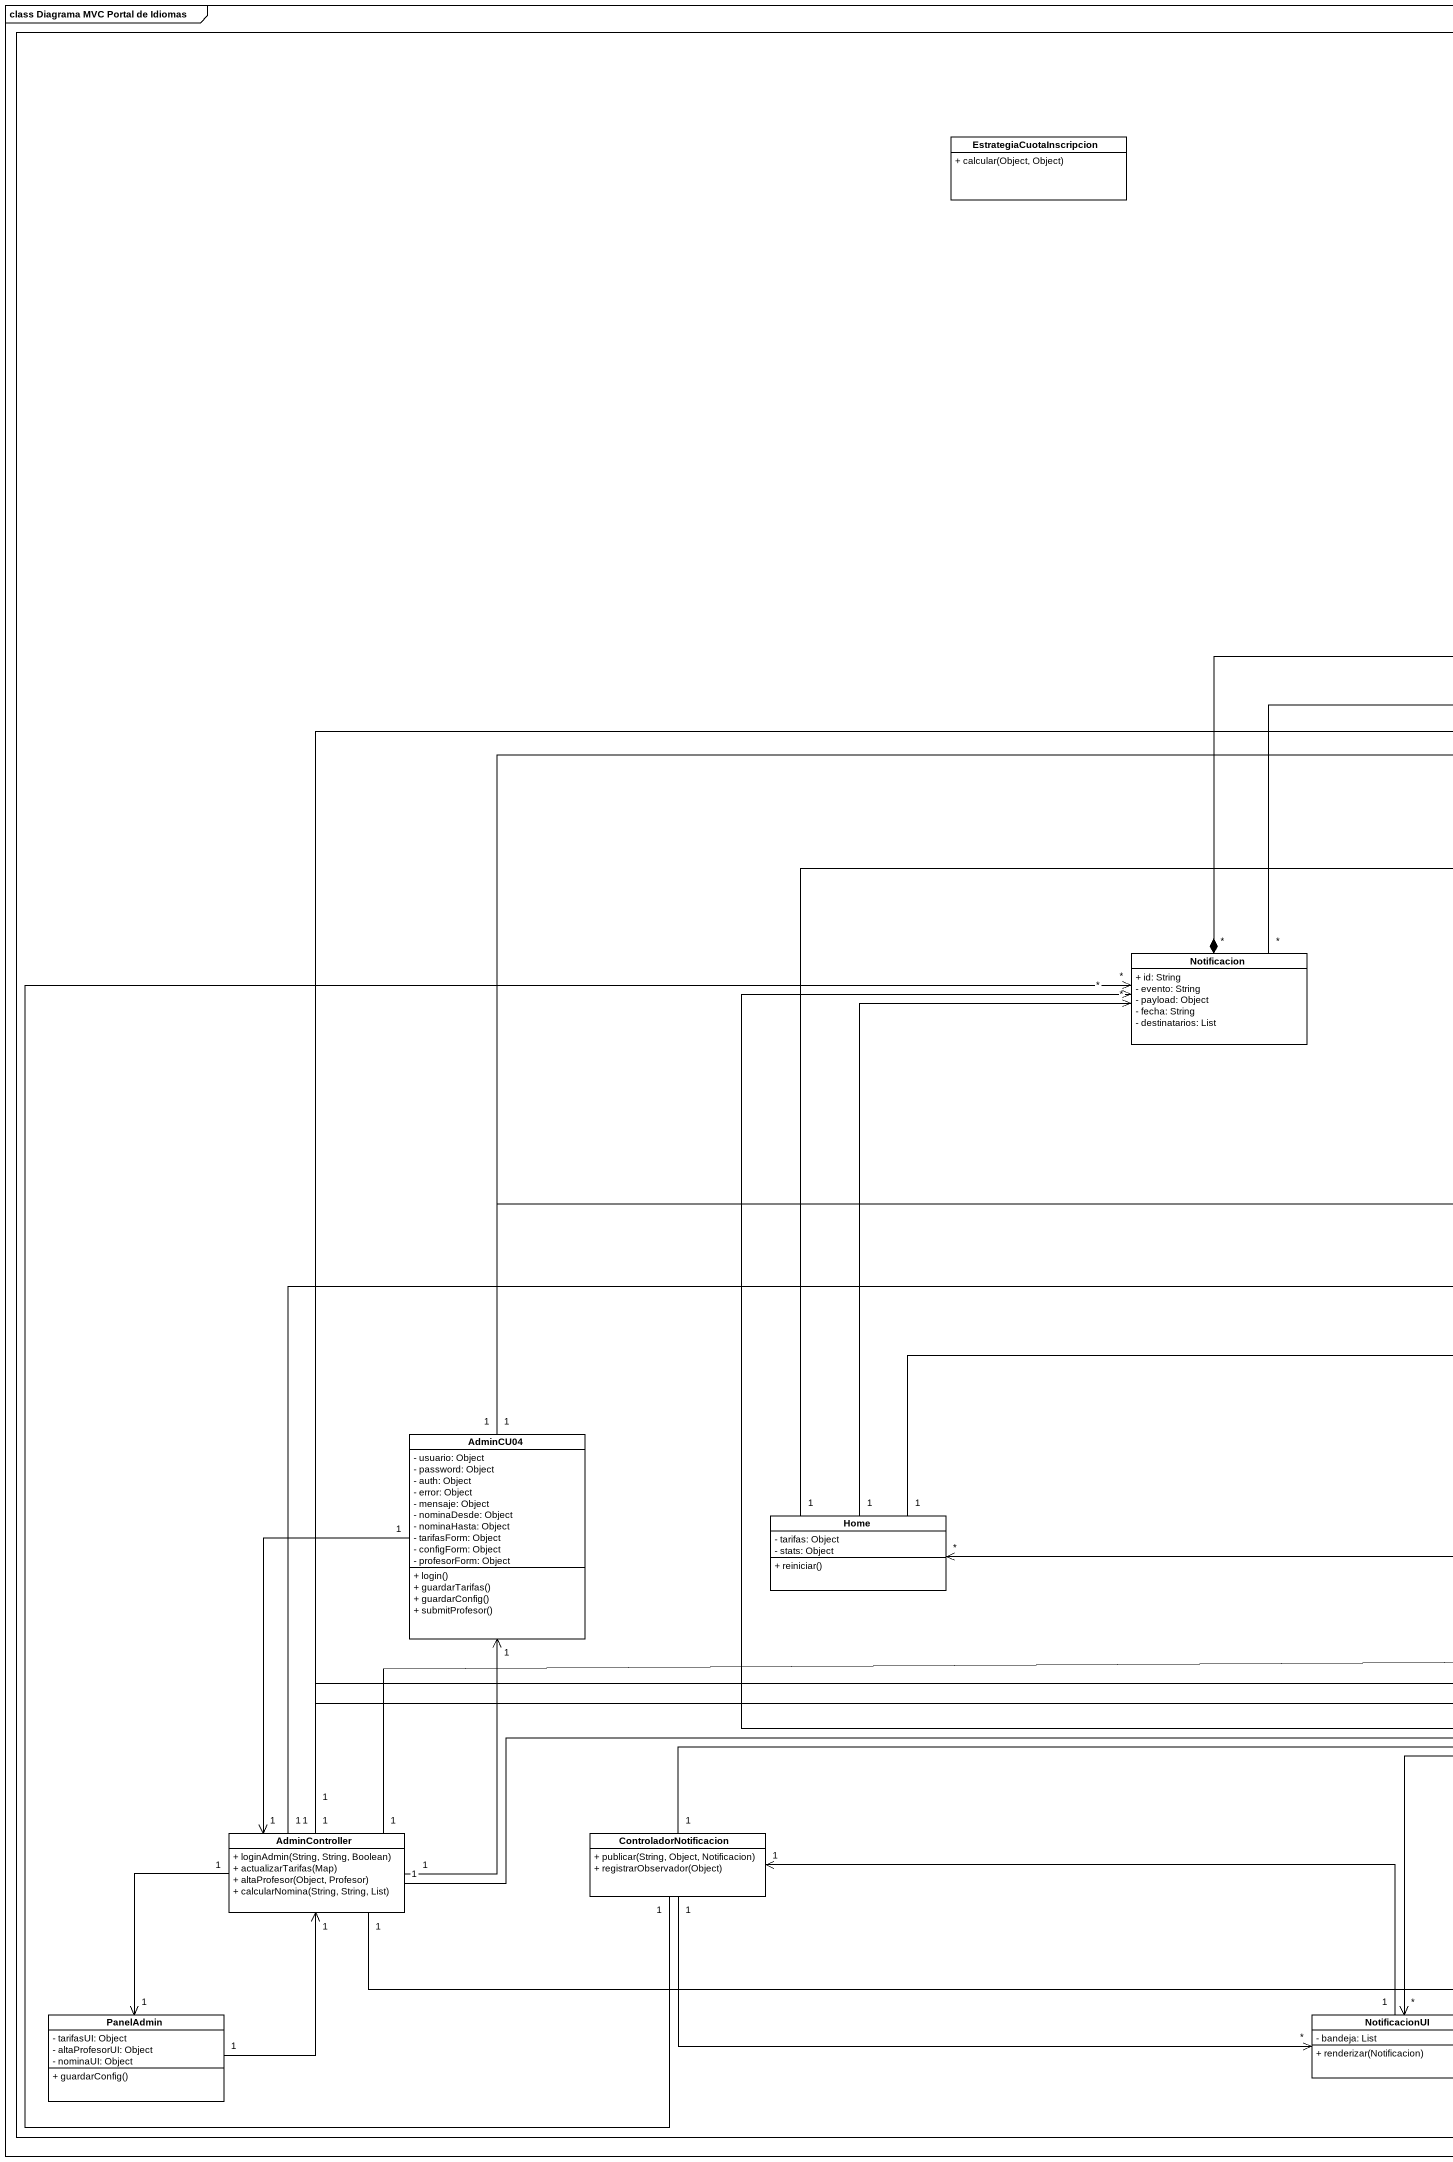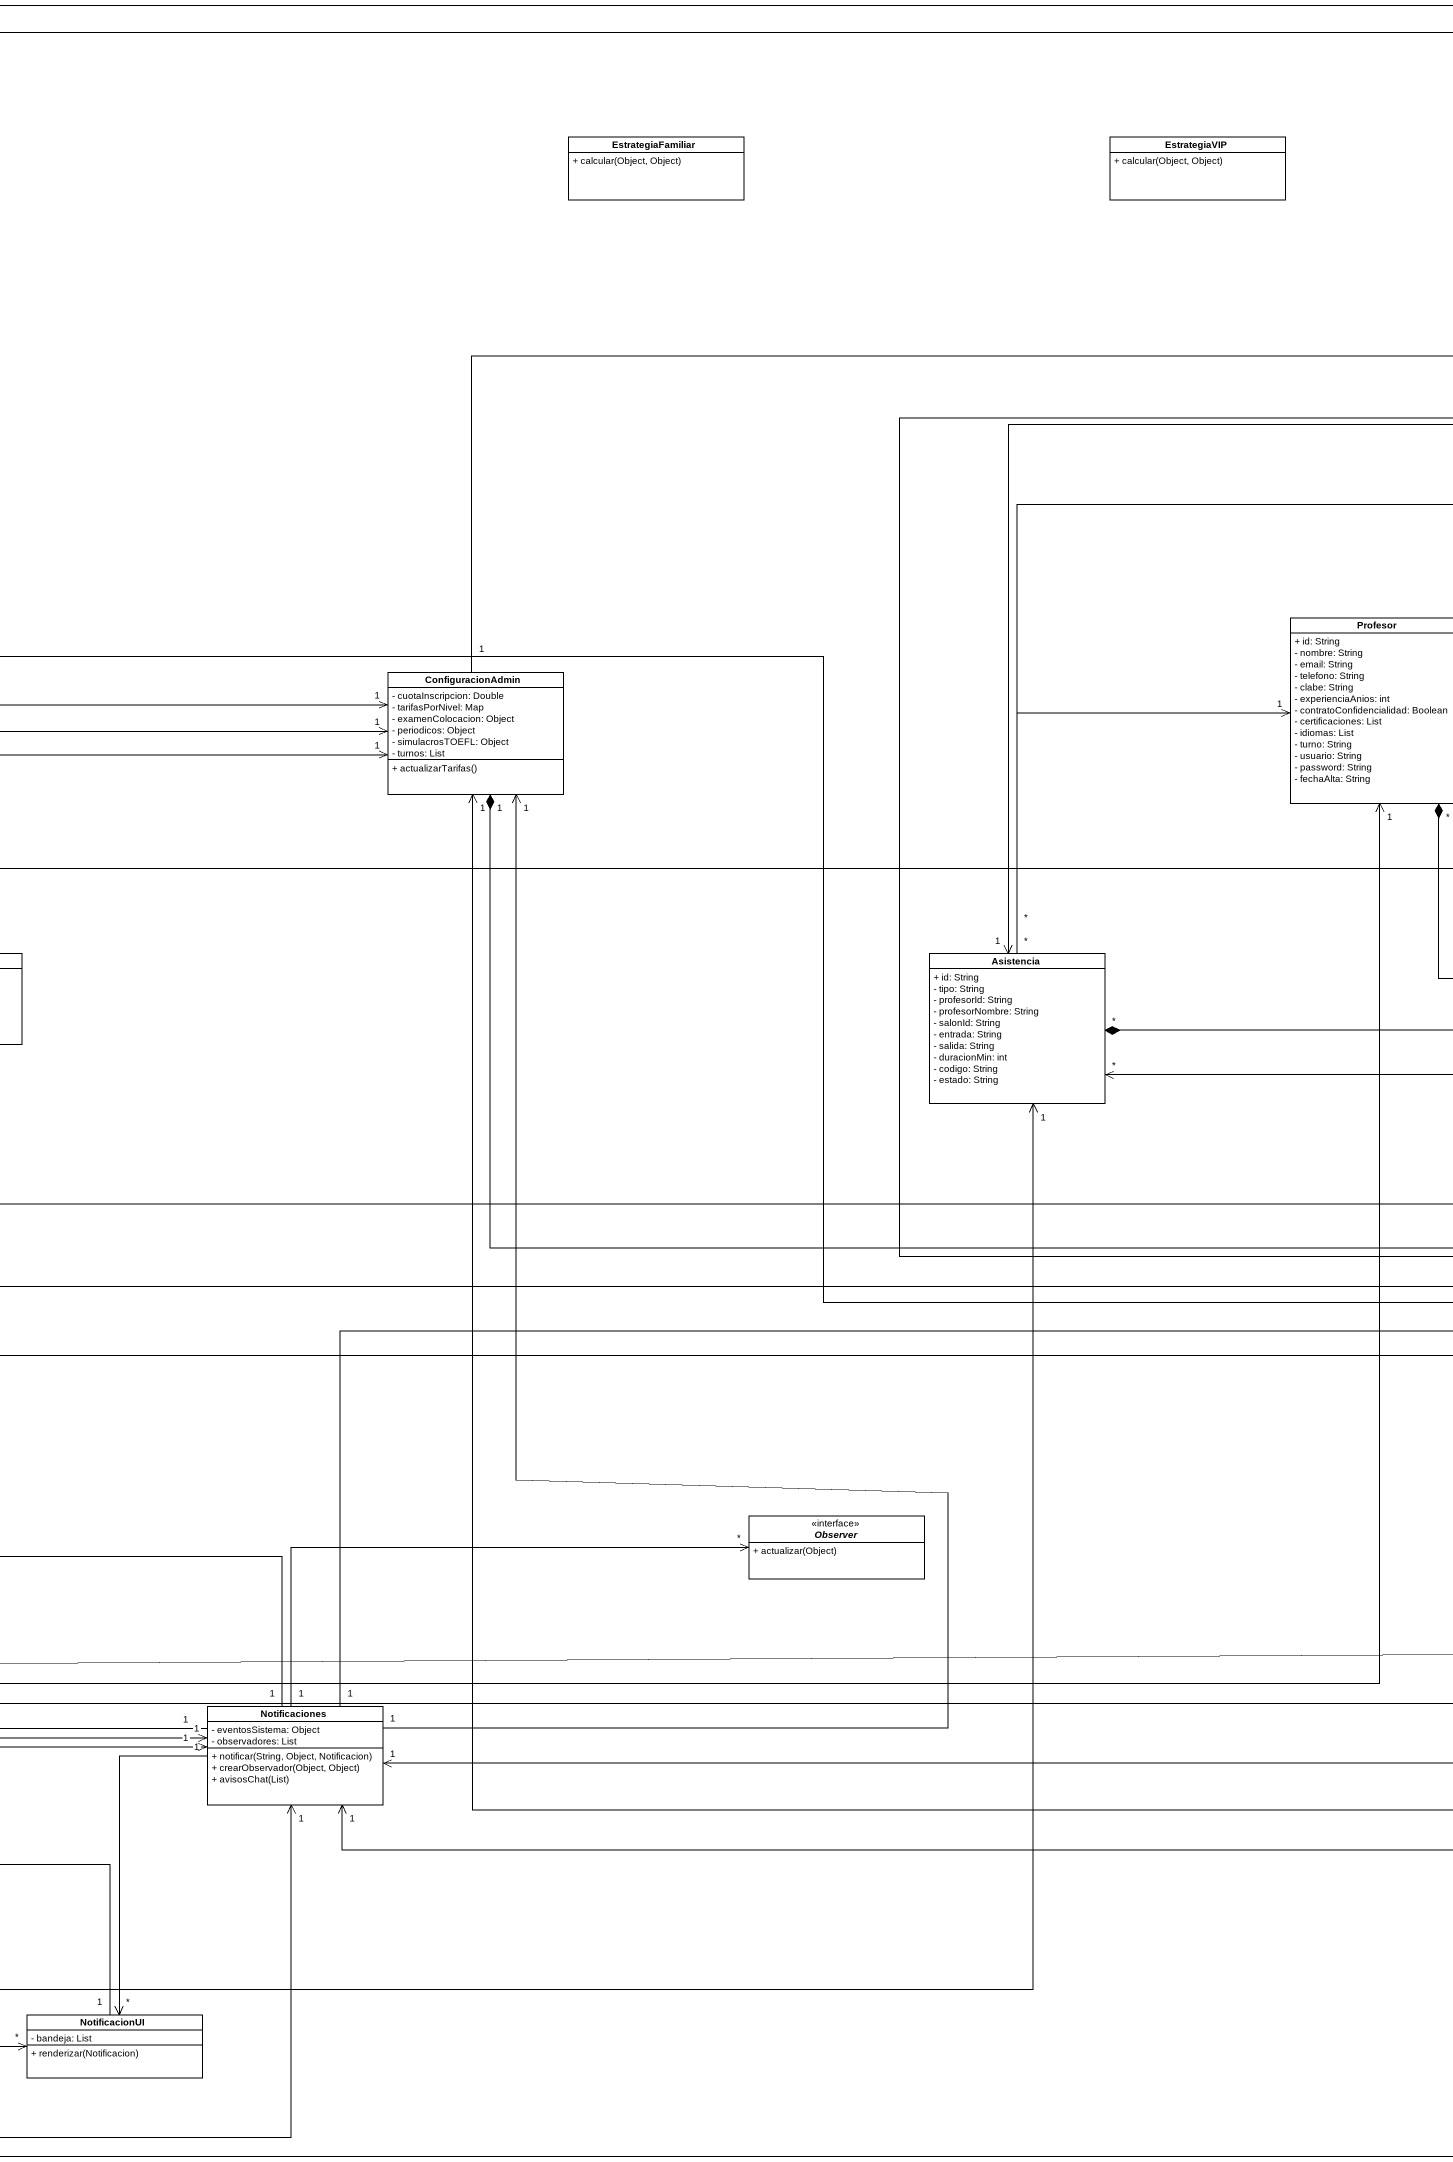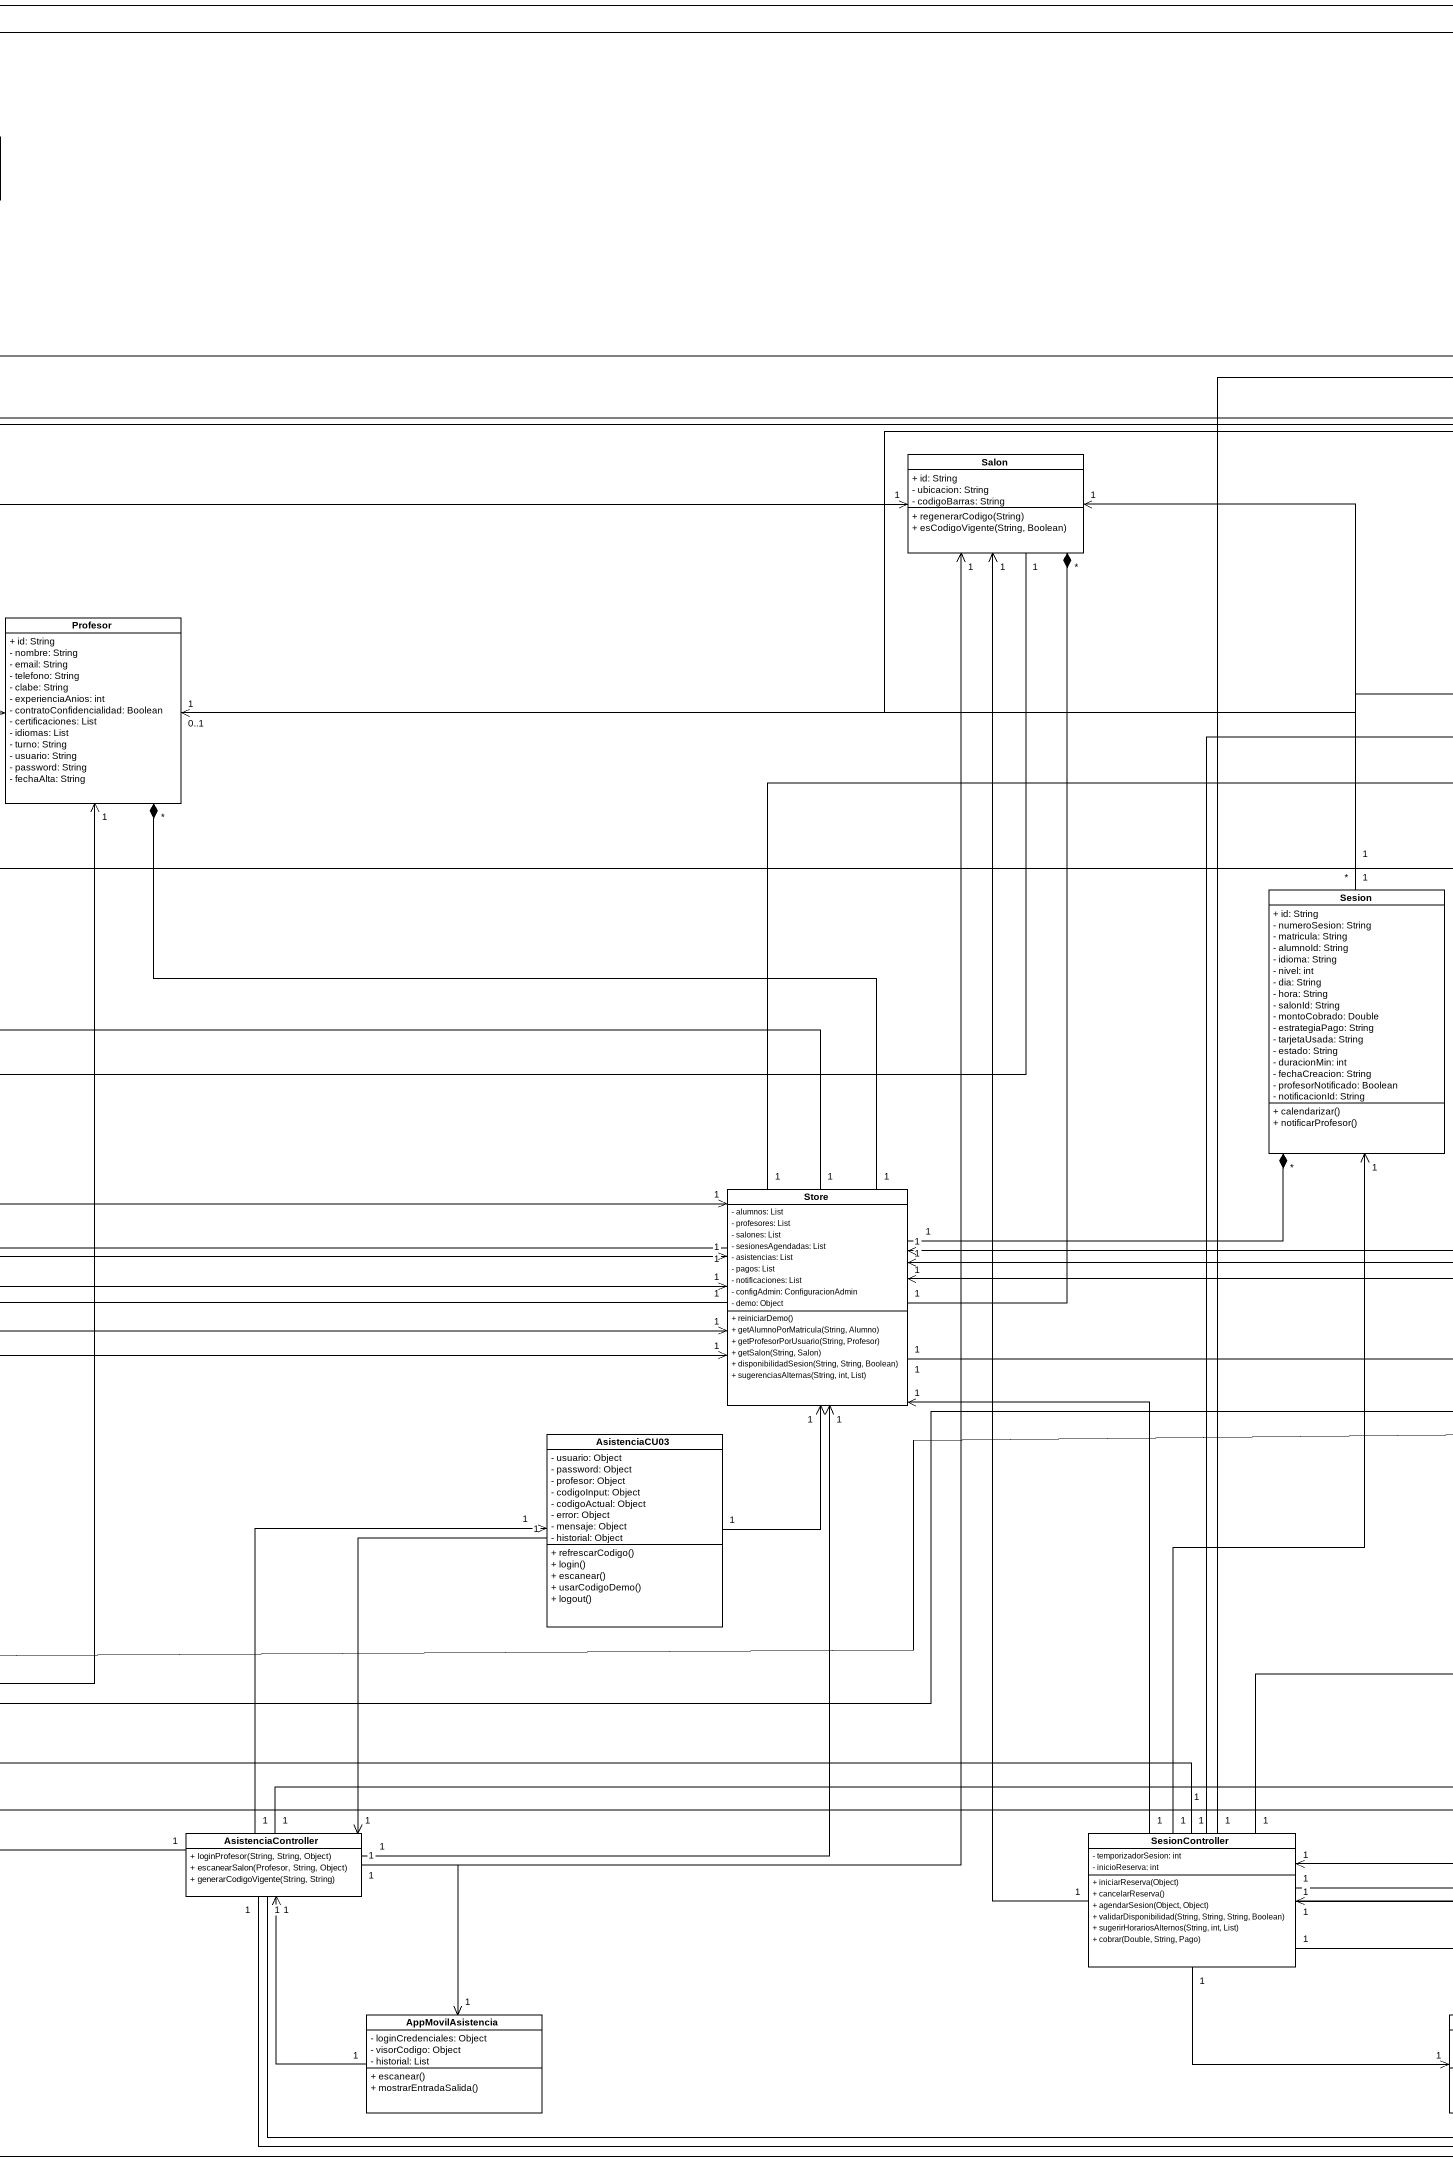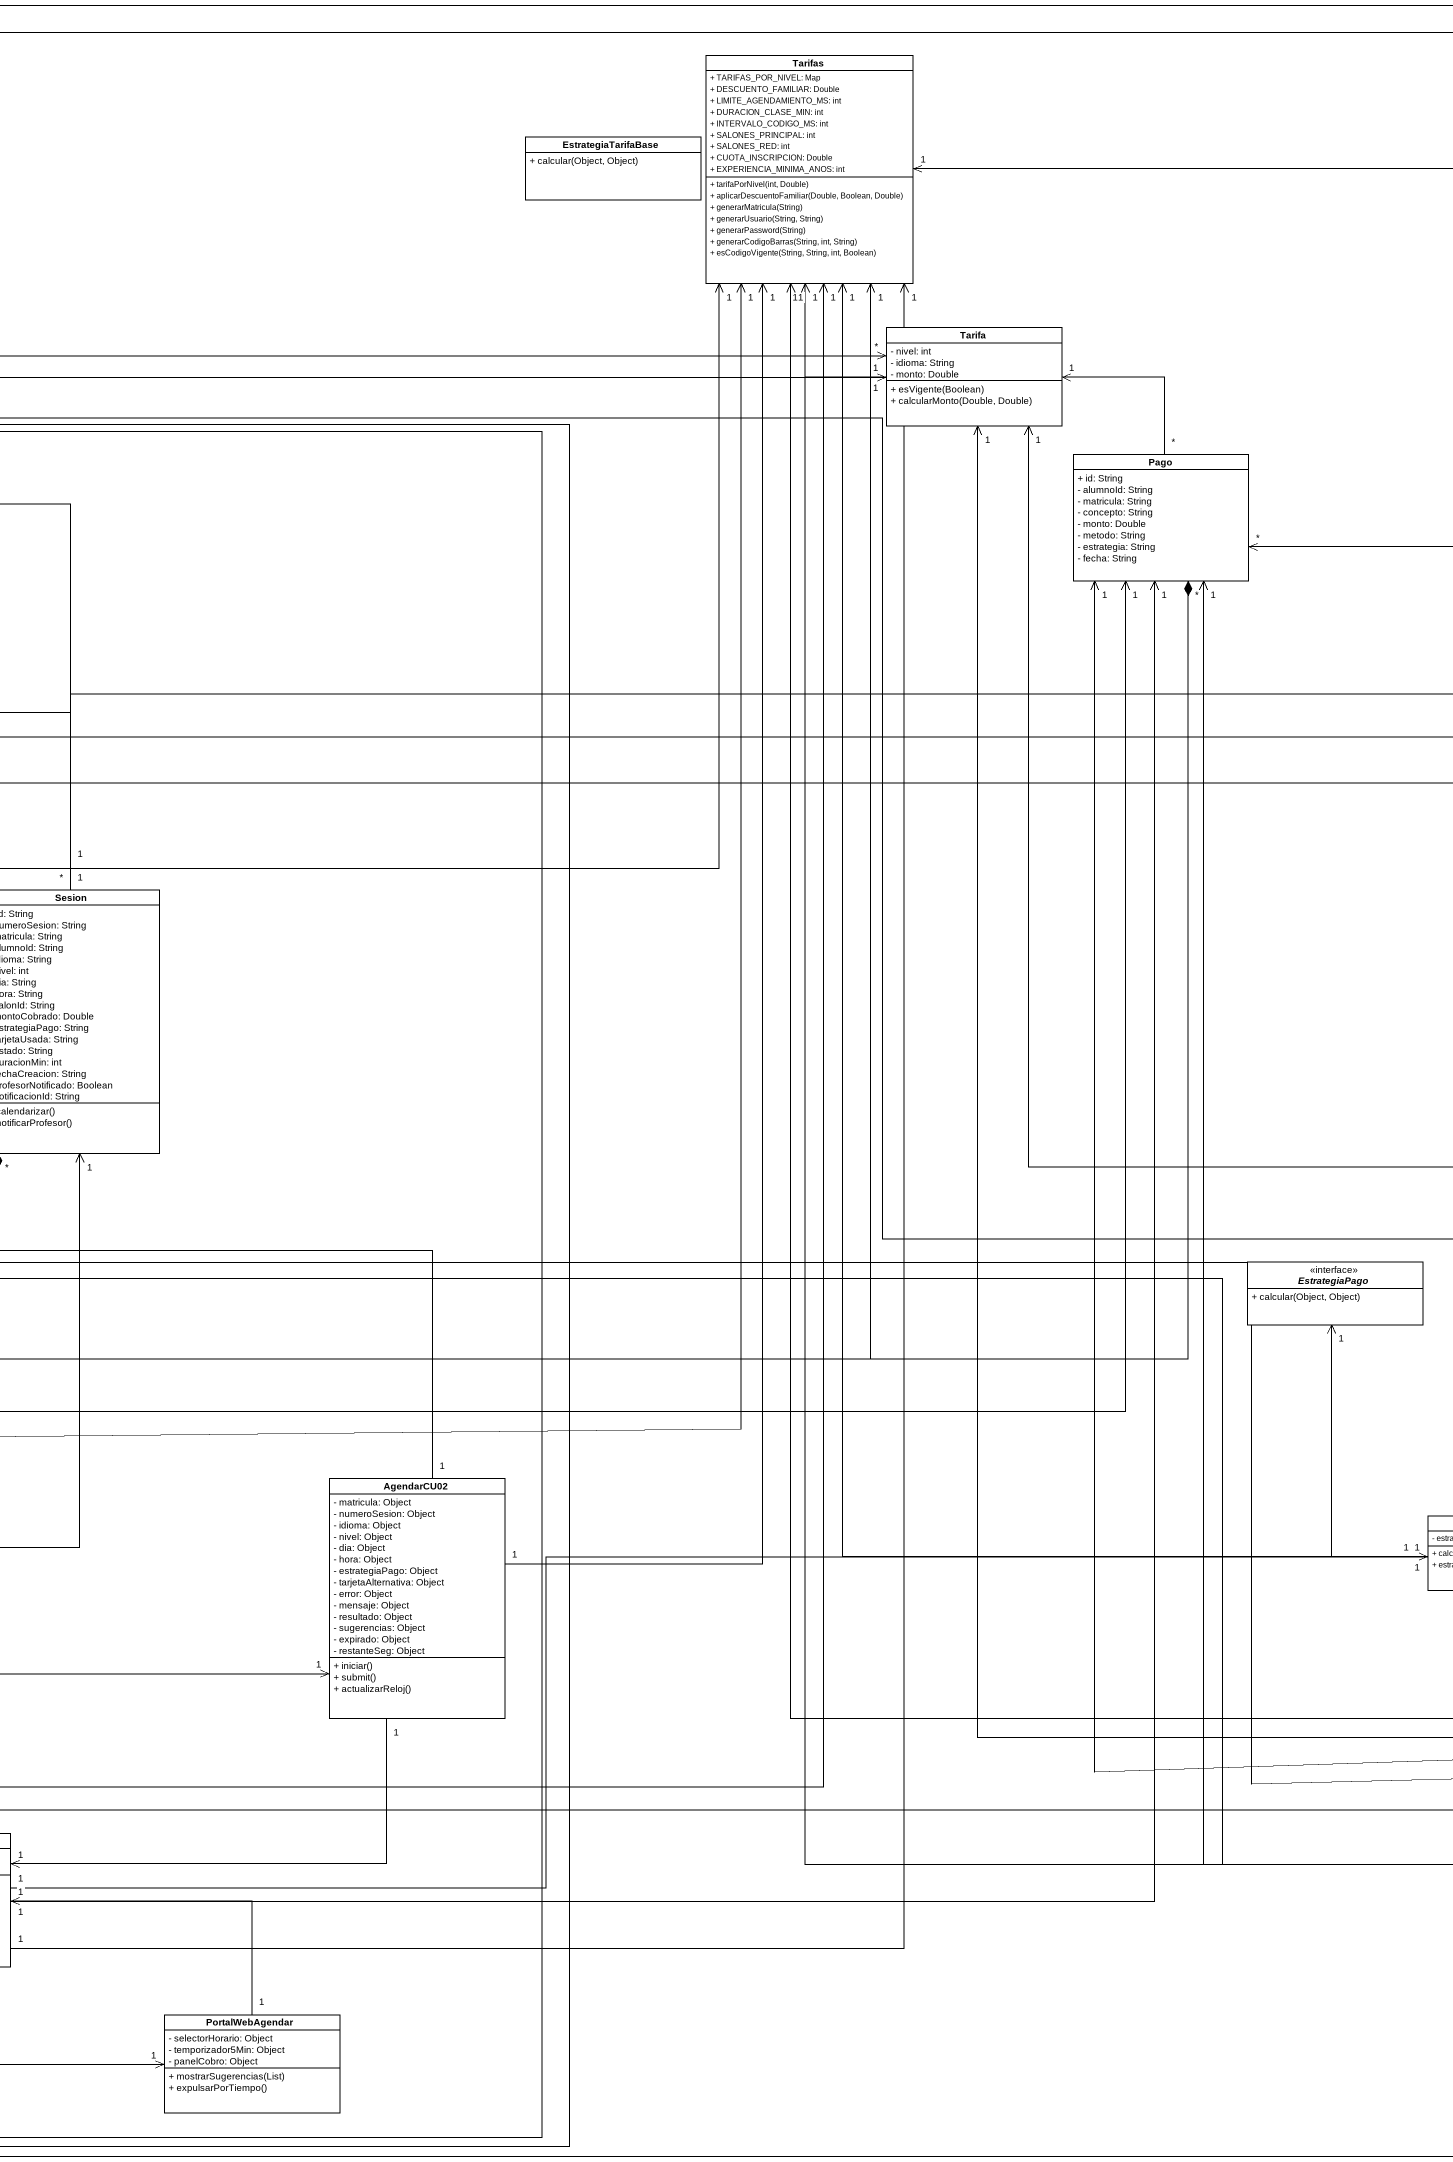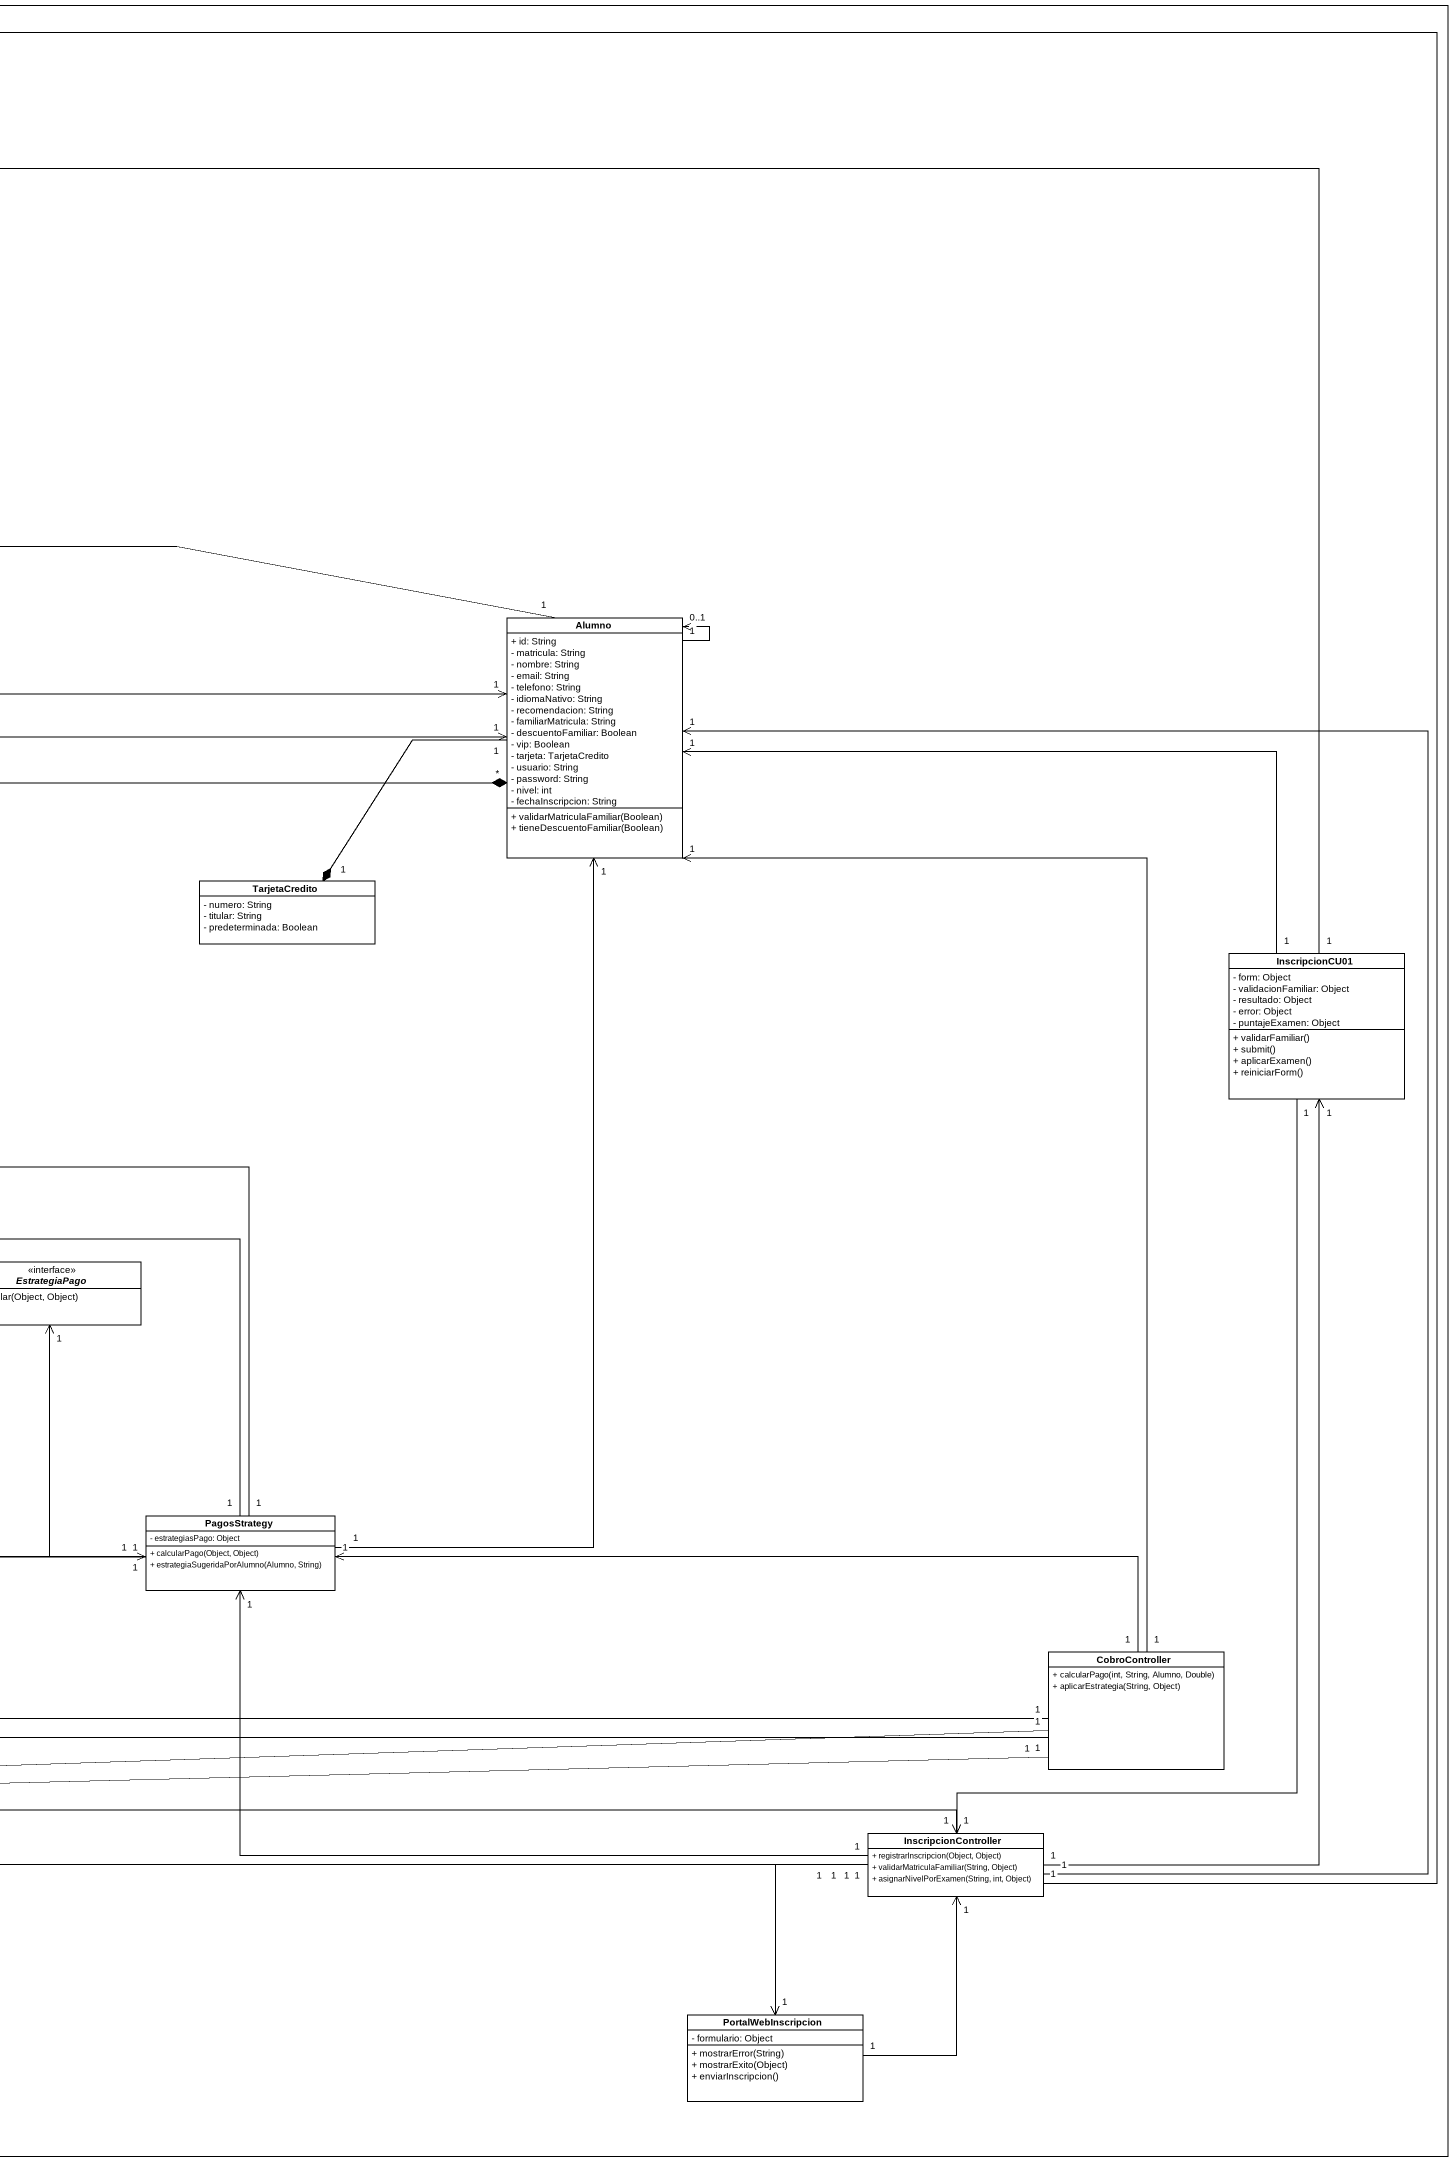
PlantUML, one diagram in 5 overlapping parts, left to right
@startuml
mainframe class Diagrama MVC Portal de Idiomas
hide circle
hide empty members
skinparam classAttributeIconSize 0
class Tarifas {
  + TARIFAS_POR_NIVEL: Map
  + DESCUENTO_FAMILIAR: Double
  + LIMITE_AGENDAMIENTO_MS: int
  + DURACION_CLASE_MIN: int
  + INTERVALO_CODIGO_MS: int
  + SALONES_PRINCIPAL: int
  + SALONES_RED: int
  + CUOTA_INSCRIPCION: Double
  + EXPERIENCIA_MINIMA_ANOS: int
  + tarifaPorNivel(int, Double)
  + aplicarDescuentoFamiliar(Double, Boolean, Double)
  + generarMatricula(String)
  + generarUsuario(String, String)
  + generarPassword(String)
  + generarCodigoBarras(String, int, String)
  + esCodigoVigente(String, String, int, Boolean)
}
class EstrategiaCuotaInscripcion {
  + calcular(Object, Object)
}
class EstrategiaFamiliar {
  + calcular(Object, Object)
}
class EstrategiaVIP {
  + calcular(Object, Object)
}
class EstrategiaTarifaBase {
  + calcular(Object, Object)
}
class Tarifa {
  - nivel: int
  - idioma: String
  - monto: Double
  + esVigente(Boolean)
  + calcularMonto(Double, Double)
}
class Salon {
  + id: String
  - ubicacion: String
  - codigoBarras: String
  + regenerarCodigo(String)
  + esCodigoVigente(String, Boolean)
}
class Pago {
  + id: String
  - alumnoId: String
  - matricula: String
  - concepto: String
  - monto: Double
  - metodo: String
  - estrategia: String
  - fecha: String
}
class Profesor {
  + id: String
  - nombre: String
  - email: String
  - telefono: String
  - clabe: String
  - experienciaAnios: int
  - contratoConfidencialidad: Boolean
  - certificaciones: List
  - idiomas: List
  - turno: String
  - usuario: String
  - password: String
  - fechaAlta: String
}
class Alumno {
  + id: String
  - matricula: String
  - nombre: String
  - email: String
  - telefono: String
  - idiomaNativo: String
  - recomendacion: String
  - familiarMatricula: String
  - descuentoFamiliar: Boolean
  - vip: Boolean
  - tarjeta: TarjetaCredito
  - usuario: String
  - password: String
  - nivel: int
  - fechaInscripcion: String
  + validarMatriculaFamiliar(Boolean)
  + tieneDescuentoFamiliar(Boolean)
}
class ConfiguracionAdmin {
  - cuotaInscripcion: Double
  - tarifasPorNivel: Map
  - examenColocacion: Object
  - periodicos: Object
  - simulacrosTOEFL: Object
  - turnos: List
  + actualizarTarifas()
}
class Sesion {
  + id: String
  - numeroSesion: String
  - matricula: String
  - alumnoId: String
  - idioma: String
  - nivel: int
  - dia: String
  - hora: String
  - salonId: String
  - montoCobrado: Double
  - estrategiaPago: String
  - tarjetaUsada: String
  - estado: String
  - duracionMin: int
  - fechaCreacion: String
  - profesorNotificado: Boolean
  - notificacionId: String
  + calendarizar()
  + notificarProfesor()
}
class TarjetaCredito {
  - numero: String
  - titular: String
  - predeterminada: Boolean
}
class Notificacion {
  + id: String
  - evento: String
  - payload: Object
  - fecha: String
  - destinatarios: List
}
class Asistencia {
  + id: String
  - tipo: String
  - profesorId: String
  - profesorNombre: String
  - salonId: String
  - entrada: String
  - salida: String
  - duracionMin: int
  - codigo: String
  - estado: String
}
class InscripcionCU01 {
  - form: Object
  - validacionFamiliar: Object
  - resultado: Object
  - error: Object
  - puntajeExamen: Object
  + validarFamiliar()
  + submit()
  + aplicarExamen()
  + reiniciarForm()
}
class Store {
  - alumnos: List
  - profesores: List
  - salones: List
  - sesionesAgendadas: List
  - asistencias: List
  - pagos: List
  - notificaciones: List
  - configAdmin: ConfiguracionAdmin
  - demo: Object
  + reiniciarDemo()
  + getAlumnoPorMatricula(String, Alumno)
  + getProfesorPorUsuario(String, Profesor)
  + getSalon(String, Salon)
  + disponibilidadSesion(String, String, Boolean)
  + sugerenciasAlternas(String, int, List)
}
interface EstrategiaPago {
  + calcular(Object, Object)
}
class AdminCU04 {
  - usuario: Object
  - password: Object
  - auth: Object
  - error: Object
  - mensaje: Object
  - nominaDesde: Object
  - nominaHasta: Object
  - tarifasForm: Object
  - configForm: Object
  - profesorForm: Object
  + login()
  + guardarTarifas()
  + guardarConfig()
  + submitProfesor()
}
class AsistenciaCU03 {
  - usuario: Object
  - password: Object
  - profesor: Object
  - codigoInput: Object
  - codigoActual: Object
  - error: Object
  - mensaje: Object
  - historial: Object
  + refrescarCodigo()
  + login()
  + escanear()
  + usarCodigoDemo()
  + logout()
}
class Home {
  - tarifas: Object
  - stats: Object
  + reiniciar()
}
interface Observer {
  + actualizar(Object)
}
class AgendarCU02 {
  - matricula: Object
  - numeroSesion: Object
  - idioma: Object
  - nivel: Object
  - dia: Object
  - hora: Object
  - estrategiaPago: Object
  - tarjetaAlternativa: Object
  - error: Object
  - mensaje: Object
  - resultado: Object
  - sugerencias: Object
  - expirado: Object
  - restanteSeg: Object
  + iniciar()
  + submit()
  + actualizarReloj()
}
class PagosStrategy {
  - estrategiasPago: Object
  + calcularPago(Object, Object)
  + estrategiaSugeridaPorAlumno(Alumno, String)
}
class CobroController {
  + calcularPago(int, String, Alumno, Double)
  + aplicarEstrategia(String, Object)
}
class Notificaciones {
  - eventosSistema: Object
  - observadores: List
  + notificar(String, Object, Notificacion)
  + crearObservador(Object, Object)
  + avisosChat(List)
}
class AdminController {
  + loginAdmin(String, String, Boolean)
  + actualizarTarifas(Map)
  + altaProfesor(Object, Profesor)
  + calcularNomina(String, String, List)
}
class ControladorNotificacion {
  + publicar(String, Object, Notificacion)
  + registrarObservador(Object)
}
class AsistenciaController {
  + loginProfesor(String, String, Object)
  + escanearSalon(Profesor, String, Object)
  + generarCodigoVigente(String, String)
}
class SesionController {
  - temporizadorSesion: int
  - inicioReserva: int
  + iniciarReserva(Object)
  + cancelarReserva()
  + agendarSesion(Object, Object)
  + validarDisponibilidad(String, String, String, Boolean)
  + sugerirHorariosAlternos(String, int, List)
  + cobrar(Double, String, Pago)
}
class InscripcionController {
  + registrarInscripcion(Object, Object)
  + validarMatriculaFamiliar(String, Object)
  + asignarNivelPorExamen(String, int, Object)
}
class PanelAdmin {
  - tarifasUI: Object
  - altaProfesorUI: Object
  - nominaUI: Object
  + guardarConfig()
}
class NotificacionUI {
  - bandeja: List
  + renderizar(Notificacion)
}
class AppMovilAsistencia {
  - loginCredenciales: Object
  - visorCodigo: Object
  - historial: List
  + escanear()
  + mostrarEntradaSalida()
}
class PortalWebAgendar {
  - selectorHorario: Object
  - temporizador5Min: Object
  - panelCobro: Object
  + mostrarSugerencias(List)
  + expulsarPorTiempo()
}
class PortalWebInscripcion {
  - formulario: Object
  + mostrarError(String)
  + mostrarExito(Object)
  + enviarInscripcion()
}
Tarifa "1" -up-> "1" Tarifas
Salon "1" -left-> "*" Asistencia
Pago "*" -up-> "1" Tarifa
Alumno "1" -left-> "*" Pago
Alumno "1" --> "0..1" Alumno
Alumno "1" -left-* "1" TarjetaCredito
ConfiguracionAdmin "1" -right-> "*" Tarifa
Sesion "1" -up-> "1" Salon
Sesion "1" -left-> "0..1" Profesor
Sesion "*" -right-> "1" Alumno
Notificacion "*" -right-> "1" ConfiguracionAdmin
Asistencia "*" -right-> "1" Salon
Asistencia "*" -up-> "1" Profesor
InscripcionCU01 "1" -left-> "1" Tarifas
InscripcionCU01 "1" -left-> "1" Alumno
InscripcionCU01 "1" --> "1" InscripcionController
Store "1" -up-> "1" Tarifas
Store "1" -up-* "*" Salon
Store "1" -right-* "*" Pago
Store "1" -up-* "*" Profesor
Store "1" -right-* "*" Alumno
Store "1" -left-* "1" ConfiguracionAdmin
Store "1" -right-* "*" Sesion
Store "1" -left-* "*" Notificacion
Store "1" -left-* "*" Asistencia
AdminCU04 "1" -up-> "1" ConfiguracionAdmin
AdminCU04 "1" -right-> "1" Store
AdminCU04 "1" --> "1" AdminController
AsistenciaCU03 "1" -up-> "1" Store
AsistenciaCU03 "1" --> "1" AsistenciaController
Home "1" -right-> "1" Tarifas
Home "1" -up-> "*" Notificacion
Home "1" -right-> "1" Store
AgendarCU02 "1" -up-> "1" Tarifas
AgendarCU02 "1" -left-> "1" Store
AgendarCU02 "1" -left-> "1" SesionController
PagosStrategy "1" -up-> "1" Tarifas
PagosStrategy "1" -up-> "1" Tarifa
PagosStrategy "1" -up-> "1" Alumno
PagosStrategy "1" -left-> "1" Store
PagosStrategy "1" -up-> "1" EstrategiaPago
CobroController "1" -up-> "1" Tarifas
CobroController "1" -up-> "1" Tarifa
CobroController "1" -up-> "1" Pago
CobroController "1" -up-> "1" Alumno
CobroController "1" -left-> "1" Store
CobroController "1" -left-> "1" PagosStrategy
Notificaciones "1" -up-> "1" ConfiguracionAdmin
Notificaciones "1" -up-> "*" Notificacion
Notificaciones "1" -right-> "1" Store
Notificaciones "1" -left-> "*" Home
Notificaciones "1" -right-> "*" Observer
Notificaciones "1" --> "*" NotificacionUI
AdminController "1" -right-> "1" Tarifas
AdminController "1" -right-> "1" Pago
AdminController "1" -right-> "1" Profesor
AdminController "1" -up-> "1" ConfiguracionAdmin
AdminController "1" -right-> "1" Asistencia
AdminController "1" -right-> "1" Store
AdminController "1" -up-> "1" AdminCU04
AdminController "1" -right-> "1" Notificaciones
AdminController "1" --> "1" PanelAdmin
ControladorNotificacion "1" -up-> "*" Notificacion
ControladorNotificacion "1" -right-> "1" Notificaciones
ControladorNotificacion "1" -right-> "*" NotificacionUI
AsistenciaController "1" -up-> "1" Tarifas
AsistenciaController "1" -up-> "1" Salon
AsistenciaController "1" -up-> "1" Profesor
AsistenciaController "1" -up-> "1" Asistencia
AsistenciaController "1" -up-> "1" Store
AsistenciaController "1" -up-> "1" AsistenciaCU03
AsistenciaController "1" -left-> "1" Notificaciones
AsistenciaController "1" --> "1" AppMovilAsistencia
SesionController "1" -up-> "1" Tarifas
SesionController "1" -up-> "1" Tarifa
SesionController "1" -up-> "1" Salon
SesionController "1" -up-> "1" Pago
SesionController "1" -right-> "1" Alumno
SesionController "1" -up-> "1" Sesion
SesionController "1" -up-> "1" Store
SesionController "1" -right-> "1" AgendarCU02
SesionController "1" -right-> "1" PagosStrategy
SesionController "1" -left-> "1" Notificaciones
SesionController "1" -right-> "1" PortalWebAgendar
InscripcionController "1" -up-> "1" Tarifas
InscripcionController "1" -up-> "1" Pago
InscripcionController "1" -up-> "1" Alumno
InscripcionController "1" -left-> "1" ConfiguracionAdmin
InscripcionController "1" -up-> "1" InscripcionCU01
InscripcionController "1" -left-> "1" Store
InscripcionController "1" -left-> "1" PagosStrategy
InscripcionController "1" -left-> "1" Notificaciones
InscripcionController "1" --> "1" PortalWebInscripcion
PanelAdmin "1" -up-> "1" AdminController
NotificacionUI "1" -left-> "1" ControladorNotificacion
AppMovilAsistencia "1" -up-> "1" AsistenciaController
PortalWebAgendar "1" -left-> "1" SesionController
PortalWebInscripcion "1" -up-> "1" InscripcionController
@enduml
